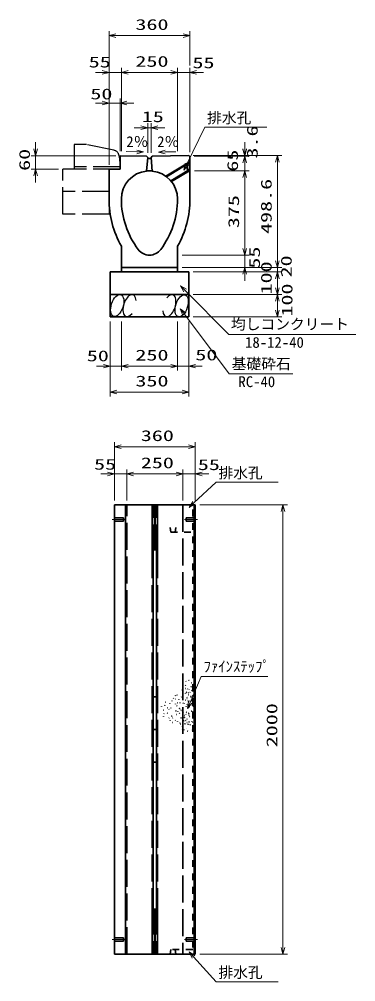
# Model space of a CAD drawing. Units: millimetres on the paper. Extents: x 15 to 1224, y 2 to 859.
# Drawn here: x 397.8 to 472.6, y 453.4 to 667.6 of the extents above; entities that cross this region are included whole.
import ezdxf
from ezdxf.enums import TextEntityAlignment as Align

# ---------------------------------------------------------------- set-up
doc = ezdxf.new("R2010")
doc.units = ezdxf.units.MM
for name, pattern in [('DASHED', [7.5, 6, -1.5]), ('USER1', [18.5, 12, -1.5, 3.5, -1.5]), ('USER2', [3, 1.5, -1.5])]:
    doc.linetypes.add(name, pattern=pattern)
for name, color, linetype, lineweight in [('D-BMK（構造物基準線）', 2, 'USER1', 18), ('D-STR-DIM（寸法）', 7, 'Continuous', 13), ('D-STR-HTXT(均しCON-旗)', 7, 'Continuous', 13), ('D-STR-HTXT(基礎砕石-旗)', 7, 'Continuous', 13), ('D-STR-HTXT（WS-旗）', 7, 'Continuous', 13), ('D-STR-HTXT（旗上げ）', 7, 'Continuous', 13), ('D-STR-STRF(グリ)', 7, 'Continuous', 25), ('D-STR-STRF(歩車)', 7, 'DASHED', 25), ('D-STR（構造物WS）', 1, 'Continuous', 35), ('D-STR（構造物）', 1, 'Continuous', 35)]:
    doc.layers.add(name, color=color, linetype=linetype, lineweight=lineweight)
doc.styles.add('ＭＳ ゴシック', font='')
doc.styles.get('ＭＳ ゴシック').set_extended_font_data('MS Gothic')

# ---------------------------------------------------------------- blocks, each defined once
blk = doc.blocks.new('_Open30')
at = {"color": 7, "linetype": 'Continuous', "lineweight": 13}
for p, q in [((-1, 0.2679), (0, 0)), ((0, 0), (-1, -0.2679)), ((0, 0), (-1, 0))]:
    blk.add_line(p, q, dxfattribs=at)

msp = doc.modelspace()

# ---------------------------------------------------------------- linework, layer by layer
at = {"layer": 'D-BMK（構造物基準線）'}
for p, q in [((418.466, 556.26), (421.316, 556.26)), ((437.39, 556.26), (434.541, 556.26)), ((418.466, 462.76), (421.316, 462.76)), ((437.39, 462.76), (434.541, 462.76))]:
    msp.add_line(p, q, dxfattribs=at)
at = {"layer": 'D-STR-DIM（寸法）'}
for p, q in [((417.729, 656.766), (417.729, 664.975)), ((435.729, 657.284), (435.729, 664.975)), ((419.229, 663.975), (434.229, 663.975)), ((416.229, 655.766), (414.729, 655.766)), ((417.729, 635.234), (417.729, 656.766)), ((417.729, 655.766), (420.479, 655.766)), ((420.479, 638.229), (420.479, 656.766)), ((420.479, 638.229), (420.479, 656.766)), ((421.979, 655.766), (423.479, 655.766)), ((421.979, 655.766), (431.479, 655.766)), ((431.479, 655.766), (429.979, 655.766)), ((432.979, 638.229), (432.979, 656.766)), ((432.979, 638.229), (432.979, 656.766)), ((432.979, 655.766), (435.729, 655.766)), ((435.729, 638.034), (435.729, 656.766)), ((437.229, 655.766), (438.729, 655.766)), ((417.729, 635.234), (417.729, 649.957)), ((420.229, 638.234), (420.229, 649.957)), ((416.229, 648.957), (414.729, 648.957)), ((417.729, 648.957), (420.229, 648.957)), ((421.729, 648.957), (423.229, 648.957)), ((424.835, 643.454), (423.335, 643.454)), ((426.335, 637.86), (426.335, 644.454)), ((426.335, 643.454), (427.127, 643.454)), ((427.127, 637.844), (427.127, 644.454)), ((428.627, 643.454), (430.127, 643.454)), ((401.395, 638.734), (401.395, 640.234)), ((447.922, 638.776), (447.922, 640.276)), ((447.922, 638.616), (447.922, 640.116)), ((419.229, 637.234), (400.395, 637.234)), ((401.395, 634.234), (401.395, 637.234)), ((421.57, 638.137), (423.932, 638.09)), ((432.59, 638.119), (430.229, 638.072)), ((436.479, 637.279), (456.182, 637.279)), ((436.645, 637.116), (448.922, 637.116)), ((436.645, 637.116), (448.922, 637.116)), ((437.479, 637.276), (448.922, 637.276)), ((447.922, 637.116), (447.922, 637.276)), ((447.922, 633.861), (447.922, 637.116)), ((406.479, 634.234), (400.395, 634.234)), ((447.922, 635.616), (447.922, 634.116)), ((455.182, 613.854), (455.182, 635.779)), ((401.395, 632.734), (401.395, 631.234)), ((436.729, 633.861), (448.922, 633.861)), ((436.729, 633.861), (448.922, 633.861)), ((447.922, 616.604), (447.922, 632.361)), ((447.922, 632.361), (447.922, 630.861)), ((447.922, 616.604), (447.922, 618.104)), ((433.979, 615.104), (448.922, 615.104)), ((433.979, 615.104), (448.922, 615.104)), ((447.922, 612.354), (447.922, 615.104)), ((455.182, 613.854), (455.182, 615.354)), ((433.979, 612.354), (456.182, 612.354)), ((433.979, 612.354), (448.922, 612.354)), ((433.979, 612.354), (456.182, 612.354)), ((436.479, 611.354), (456.182, 611.354)), ((436.479, 611.354), (456.182, 611.354)), ((447.922, 610.854), (447.922, 609.354)), ((455.182, 611.354), (455.182, 612.354)), ((455.182, 607.854), (455.182, 609.854)), ((455.182, 609.854), (455.182, 608.354)), ((436.479, 606.354), (456.182, 606.354)), ((436.479, 606.354), (456.182, 606.354)), ((455.182, 602.854), (455.182, 604.854)), ((417.979, 600.354), (417.979, 589.387)), ((420.479, 600.354), (420.479, 589.387)), ((420.479, 600.354), (420.479, 589.387)), ((432.979, 600.354), (432.979, 589.387)), ((432.979, 600.354), (432.979, 589.387)), ((435.479, 600.354), (435.479, 589.387)), ((436.479, 601.354), (456.182, 601.354)), ((416.479, 590.387), (414.979, 590.387)), ((417.979, 590.387), (420.479, 590.387)), ((417.979, 589.387), (417.979, 583.613)), ((421.979, 590.387), (423.479, 590.387)), ((421.979, 590.387), (431.479, 590.387)), ((431.479, 590.387), (429.979, 590.387)), ((432.979, 590.387), (435.479, 590.387)), ((435.479, 589.387), (435.479, 583.613)), ((436.979, 590.387), (438.479, 590.387)), ((419.479, 584.613), (433.979, 584.613)), ((418.928, 567.406), (418.928, 573.457)), ((420.428, 572.457), (435.428, 572.457)), ((436.928, 567.437), (436.928, 573.457)), ((417.428, 566.406), (415.928, 566.406)), ((418.928, 560.51), (418.928, 567.406)), ((418.928, 566.406), (421.678, 566.406)), ((421.678, 560.562), (421.678, 567.406)), ((421.678, 560.51), (421.678, 567.406)), ((423.178, 566.406), (424.678, 566.406)), ((423.178, 566.406), (432.678, 566.406)), ((432.678, 566.406), (431.178, 566.406)), ((434.178, 560.51), (434.178, 567.406)), ((434.178, 560.546), (434.178, 567.406)), ((434.178, 566.406), (436.928, 566.406)), ((436.928, 560.48), (436.928, 567.406)), ((438.428, 566.406), (439.928, 566.406)), ((437.928, 559.51), (457.432, 559.51)), ((456.432, 461.01), (456.432, 558.01)), ((437.928, 459.51), (457.432, 459.51))]:
    msp.add_line(p, q, dxfattribs=at)
at = {"layer": 'D-STR-HTXT(均しCON-旗)'}
msp.add_lwpolyline([(472.627, 597.406), (444.419, 597.406), (434.696, 607.223)], dxfattribs=at)
at = {"layer": 'D-STR-HTXT(基礎砕石-旗)'}
msp.add_lwpolyline([(458.601, 588.657), (444.497, 588.657), (434.493, 601.983)], dxfattribs=at)
at = {"layer": 'D-STR-HTXT（WS-旗）'}
for points in [[(452.856, 643.589), (439.068, 643.589), (435.027, 635.378)], [(455.382, 564.556), (441.594, 564.556), (436.636, 559.967)], [(455.382, 453.361), (441.594, 453.361), (436.546, 458.894)]]:
    msp.add_lwpolyline(points, dxfattribs=at)
at = {"layer": 'D-STR-HTXT（旗上げ）'}
msp.add_lwpolyline([(453.101, 521.298), (438.271, 521.298), (435.772, 515.547)], dxfattribs=at)
at = {"layer": 'D-STR-STRF(グリ)'}
for centre, major_axis in [((419.555, 603.877), (0.79, 2.421)), ((433.904, 603.83), (-0.79, -2.421))]:
    msp.add_ellipse(centre, major_axis=major_axis, ratio=0.5139, dxfattribs=at)
for centre, major_axis in [((422.295, 603.877), (0.79, 2.421)), ((431.163, 603.83), (-0.79, -2.421))]:
    msp.add_ellipse(centre, major_axis=major_axis, ratio=0.5139, start_param=5.3575563, end_param=10.3750652, dxfattribs=at)
at = {"layer": 'D-STR-STRF(歩車)'}
for p, q in [((412.729, 639.734), (409.979, 639.734)), ((409.979, 639.734), (409.979, 634.234)), ((418.804, 638.459), (412.729, 639.734)), ((419.989, 637.141), (420.229, 634.734)), ((420.229, 634.234), (407.479, 634.234)), ((407.479, 624.234), (407.479, 634.234)), ((420.229, 634.734), (409.979, 634.734)), ((417.729, 634.234), (417.729, 624.234)), ((417.729, 629.234), (407.479, 629.234)), ((417.729, 624.234), (407.479, 624.234))]:
    msp.add_line(p, q, dxfattribs=at)
msp.add_arc((418.496, 636.991), 1.5, 5.71077, 78.15158, dxfattribs=at)
at = {"layer": 'D-STR（構造物WS）'}
for p, q in [((435.571, 635.767), (430.398, 632.663)), ((430.528, 632.566), (435.154, 635.342)), ((435.654, 634.184), (431.471, 631.674)), ((435.654, 635.684), (435.154, 635.384)), ((435.154, 635.384), (435.154, 634.184)), ((435.154, 634.184), (435.654, 634.184)), ((435.654, 635.684), (435.407, 635.931)), ((435.654, 633.884), (435.654, 635.684)), ((431.632, 631.479), (435.654, 633.892)), ((435.351, 633.709), (435.654, 633.884))]:
    msp.add_line(p, q, dxfattribs=at)
at = {"layer": 'D-STR（構造物WS）', "linetype": 'USER2'}
for p, q in [((436.353, 558.46), (436.353, 460.56)), ((431.456, 553.46), (431.318, 554.51)), ((431.456, 553.46), (436.353, 553.46)), ((432.589, 554.51), (432.46, 553.46)), ((431.456, 460.56), (431.318, 459.51)), ((436.353, 460.56), (431.456, 460.56)), ((432.589, 459.51), (432.46, 460.56))]:
    msp.add_line(p, q, dxfattribs=at)
at = {"layer": 'D-STR（構造物）'}
for p, q in [((426.103, 637.116), (420.229, 637.234)), ((420.229, 634.234), (420.229, 637.234)), ((426.103, 637.116), (426.334, 636.862)), ((426.334, 636.862), (426.104, 633.822)), ((427.355, 637.116), (427.124, 636.862)), ((427.124, 636.862), (427.354, 633.822)), ((435.479, 637.279), (427.355, 637.116)), ((435.479, 637.279), (435.729, 637.034)), ((435.729, 637.034), (435.729, 627.604)), ((417.729, 634.234), (417.729, 627.604)), ((420.229, 634.234), (417.729, 634.234)), ((420.479, 611.354), (420.479, 617.083)), ((432.979, 611.354), (432.979, 617.083)), ((417.979, 611.354), (435.479, 611.354)), ((417.979, 601.354), (417.979, 611.354)), ((420.479, 612.354), (432.979, 612.354)), ((435.479, 601.354), (435.479, 611.354)), ((417.979, 606.354), (435.479, 606.354)), ((417.979, 601.354), (435.479, 601.354)), ((418.928, 459.51), (418.928, 559.51)), ((418.928, 559.51), (436.928, 559.51)), ((421.428, 459.51), (421.428, 559.51)), ((427.303, 549.161), (427.303, 559.51)), ((427.303, 549.161), (427.303, 559.51)), ((427.803, 559.51), (427.928, 549.536)), ((428.053, 559.51), (427.928, 549.536)), ((428.553, 549.161), (428.553, 559.51)), ((436.678, 559.51), (436.678, 459.51)), ((436.928, 559.51), (436.928, 459.51)), ((427.553, 549.161), (427.553, 469.858)), ((428.303, 549.161), (428.303, 469.858)), ((434.696, 519.387), (434.749, 519.334)), ((434.79, 518.664), (434.725, 518.627)), ((434.749, 519.334), (434.802, 519.387)), ((434.81, 520.241), (434.883, 520.222)), ((435.176, 518.514), (435.103, 518.527)), ((435.436, 520.417), (435.493, 520.465)), ((435.493, 520.465), (435.542, 520.407)), ((435.515, 518.443), (435.541, 518.514)), ((435.995, 518.978), (435.923, 518.959)), ((435.976, 519.051), (435.995, 518.978)), ((436.011, 519.911), (436.086, 519.911)), ((436.359, 519.526), (436.412, 519.579)), ((436.412, 519.579), (436.465, 519.526)), ((428.553, 516.769), (427.303, 516.769)), ((432.024, 516.413), (432.044, 516.486)), ((432.497, 516.996), (432.444, 517.049)), ((432.497, 516.996), (432.55, 517.049)), ((432.913, 517.173), (432.875, 517.238)), ((433.878, 516.793), (433.821, 516.745)), ((434.042, 518.251), (434.036, 518.325)), ((434.063, 516.458), (434.125, 516.415)), ((434.125, 516.415), (434.082, 516.353)), ((434.33, 517.653), (434.26, 517.678)), ((434.743, 517.537), (434.775, 517.469)), ((434.96, 517.841), (434.898, 517.798)), ((434.96, 517.841), (435.003, 517.78)), ((435.07, 516.428), (435.145, 516.428)), ((435.089, 516.599), (435.076, 516.672)), ((435.393, 517.665), (435.455, 517.708)), ((435.502, 517.237), (435.427, 517.244)), ((435.455, 517.708), (435.498, 517.646)), ((435.724, 517.768), (435.792, 517.799)), ((435.846, 516.821), (435.798, 516.879)), ((435.957, 516.764), (435.895, 516.721)), ((436, 516.702), (435.957, 516.764)), ((436.112, 518.141), (436.125, 518.215)), ((436.125, 518.215), (436.199, 518.202)), ((436.248, 516.711), (436.175, 516.724)), ((436.235, 516.637), (436.248, 516.711)), ((436.239, 517.089), (436.277, 517.154)), ((436.277, 517.154), (436.342, 517.117)), ((436.307, 518.341), (436.368, 518.384)), ((436.368, 518.384), (436.411, 518.322)), ((429.432, 514.669), (429.412, 514.597)), ((430.115, 514.893), (430.057, 514.844)), ((430.163, 514.835), (430.115, 514.893)), ((430.272, 515.582), (430.197, 515.589)), ((430.708, 514.338), (430.633, 514.338)), ((431.237, 515.291), (431.243, 515.366)), ((431.455, 514.255), (431.487, 514.323)), ((431.715, 515.906), (431.79, 515.913)), ((432.472, 516.289), (432.537, 516.326)), ((432.491, 515.199), (432.522, 515.131)), ((432.766, 514.702), (432.823, 514.75)), ((432.823, 514.75), (432.871, 514.693)), ((432.98, 515.439), (432.905, 515.446)), ((433.289, 516.176), (433.263, 516.105)), ((433.341, 514.196), (433.416, 514.196)), ((433.416, 514.196), (433.416, 514.121)), ((433.54, 515.461), (433.472, 515.43)), ((433.54, 515.461), (433.508, 515.529)), ((434.227, 515.356), (434.179, 515.413)), ((434.479, 515.317), (434.415, 515.279)), ((434.442, 515.382), (434.479, 515.317)), ((434.706, 516.057), (434.78, 516.05)), ((434.92, 514.71), (434.883, 514.645)), ((435.084, 515.091), (435.156, 515.11)), ((435.156, 515.11), (435.137, 515.182)), ((435.314, 515.906), (435.242, 515.887)), ((435.343, 514.353), (435.33, 514.28)), ((435.477, 515.869), (435.538, 515.826)), ((435.538, 515.826), (435.495, 515.765)), ((435.597, 514.543), (435.536, 514.5)), ((435.597, 514.543), (435.64, 514.482)), ((436.158, 515.914), (436.232, 515.927)), ((436.288, 514.859), (436.214, 514.846)), ((436.232, 515.927), (436.245, 515.853)), ((436.301, 514.785), (436.288, 514.859)), ((436.53, 514.688), (436.468, 514.731)), ((436.487, 514.627), (436.53, 514.688)), ((429.849, 512.437), (429.829, 512.365)), ((429.884, 513.793), (429.959, 513.793)), ((429.988, 513.075), (429.931, 513.027)), ((430.653, 513.087), (430.718, 513.125)), ((430.718, 513.125), (430.68, 513.19)), ((431.086, 513.954), (431.033, 514.007)), ((431.093, 512.127), (431.068, 512.057)), ((431.547, 512.592), (431.528, 512.664)), ((431.732, 512.504), (431.667, 512.467)), ((431.732, 512.504), (431.769, 512.439)), ((431.856, 512.035), (431.909, 512.088)), ((432.592, 513.65), (432.592, 513.575)), ((432.667, 513.65), (432.592, 513.65)), ((432.729, 512.88), (432.799, 512.854)), ((433.06, 513.523), (433.041, 513.596)), ((433.443, 513.131), (433.375, 513.099)), ((433.475, 513.063), (433.443, 513.131)), ((433.742, 513.864), (433.689, 513.811)), ((433.774, 512.114), (433.706, 512.082)), ((433.805, 512.046), (433.774, 512.114)), ((434.021, 513.629), (433.963, 513.581)), ((434.021, 513.629), (434.069, 513.571)), ((434.206, 513.293), (434.267, 513.25)), ((434.267, 513.25), (434.224, 513.189)), ((434.546, 512.214), (434.474, 512.195)), ((434.601, 512.663), (434.526, 512.663)), ((434.527, 512.287), (434.546, 512.214)), ((434.923, 512.886), (434.848, 512.892)), ((434.91, 513.3), (434.968, 513.348)), ((434.968, 513.348), (434.92, 513.406)), ((435.457, 512.742), (435.384, 512.722)), ((435.477, 513.115), (435.405, 513.135)), ((435.476, 512.669), (435.457, 512.742)), ((435.458, 513.043), (435.477, 513.115)), ((435.643, 512.384), (435.7, 512.432)), ((435.7, 512.432), (435.652, 512.49)), ((436.038, 513.556), (436.099, 513.599)), ((436.099, 513.599), (436.142, 513.537)), ((436.391, 513.547), (436.378, 513.473)), ((436.396, 512.35), (436.39, 512.275)), ((431.313, 511.481), (431.344, 511.413)), ((431.836, 511.057), (431.893, 511.105)), ((431.893, 511.105), (431.941, 511.047)), ((432.472, 511.543), (432.491, 511.616)), ((432.992, 511.381), (432.998, 511.306)), ((433.517, 511.009), (433.517, 510.934)), ((433.633, 510.716), (433.58, 510.663)), ((434.063, 510.186), (433.988, 510.186)), ((434.052, 512.012), (434.026, 511.941)), ((434.063, 510.261), (434.063, 510.186)), ((434.394, 511.462), (434.321, 511.481)), ((434.374, 511.389), (434.394, 511.462)), ((434.617, 510.779), (434.56, 510.73)), ((434.617, 510.779), (434.569, 510.836)), ((434.707, 510.704), (434.707, 510.779)), ((434.814, 511.514), (434.761, 511.567)), ((434.761, 511.461), (434.814, 511.514)), ((435.131, 511.06), (435.063, 511.092)), ((435.071, 511.839), (435.146, 511.839)), ((435.238, 510.703), (435.313, 510.696)), ((435.313, 510.696), (435.306, 510.621)), ((435.583, 511.231), (435.511, 511.251)), ((435.583, 511.231), (435.564, 511.159)), ((435.807, 510.548), (435.749, 510.5)), ((435.758, 510.606), (435.807, 510.548)), ((436.167, 511.229), (436.174, 511.304)), ((436.364, 511.076), (436.315, 511.134)), ((436.496, 510.391), (436.503, 510.466)), ((427.553, 509.51), (428.303, 509.51)), ((434.047, 509.407), (434.016, 509.339)), ((434.412, 509.423), (434.359, 509.476)), ((434.359, 509.37), (434.412, 509.423)), ((434.868, 509.683), (434.921, 509.63)), ((435.169, 509.208), (435.237, 509.176)), ((435.237, 509.176), (435.205, 509.108)), ((436.274, 509.345), (436.28, 509.42)), ((436.412, 509.144), (436.47, 509.192)), ((436.47, 509.192), (436.422, 509.25)), ((427.303, 502.251), (428.553, 502.251)), ((427.303, 469.858), (427.303, 459.51)), ((427.803, 459.51), (427.928, 469.483)), ((427.803, 459.51), (427.928, 469.483)), ((428.053, 459.51), (427.928, 469.483)), ((428.053, 459.51), (427.928, 469.483)), ((428.553, 469.858), (428.553, 459.51)), ((436.928, 459.51), (418.928, 459.51))]:
    msp.add_line(p, q, dxfattribs=at)
at = {"layer": 'D-STR（構造物）', "linetype": 'DASHED'}
for p, q in [((426.585, 636.612), (426.73, 636.612)), ((426.875, 636.612), (426.73, 636.612)), ((421.678, 459.51), (421.678, 559.51)), ((427.553, 549.161), (427.553, 559.51)), ((428.303, 549.161), (428.303, 559.51)), ((434.178, 559.51), (434.178, 459.51)), ((418.928, 556.61), (420.928, 556.61)), ((418.928, 555.91), (420.928, 555.91)), ((420.928, 555.91), (420.928, 556.61)), ((434.928, 555.91), (434.928, 556.61)), ((436.928, 556.61), (434.928, 556.61)), ((436.928, 555.91), (434.928, 555.91)), ((427.303, 549.161), (427.303, 469.858)), ((428.553, 549.161), (428.553, 469.858)), ((427.553, 469.858), (427.553, 459.51)), ((428.303, 469.858), (428.303, 459.51)), ((418.928, 463.11), (420.928, 463.11)), ((420.928, 463.11), (420.928, 462.41)), ((436.928, 463.11), (434.928, 463.11)), ((434.928, 463.11), (434.928, 462.41)), ((418.928, 462.41), (420.928, 462.41)), ((436.928, 462.41), (434.928, 462.41))]:
    msp.add_line(p, q, dxfattribs=at)
for centre, radius, start, end in [((426.583, 636.862), 0.25, 179.93762, 270), ((426.877, 636.862), 0.25, 270, 0.06238), ((426.728, 628.851), 5.011, 82.82494, 97.15522), ((427.928, 549.161), 0.625, 0, 180), ((427.928, 469.858), 0.625, 180, 0)]:
    msp.add_arc(centre, radius, start, end, dxfattribs=at)
at = {"layer": 'D-STR（構造物）'}
for centre, radius, start, end in [((426.729, 627.604), 6.25, 95.73924, 180), ((426.746, 627.619), 6.233, 359.8589, 84.4035), ((439.229, 627.604), 21.5, 180, 209.2972), ((439.229, 627.604), 18.75, 180, 216.86989), ((414.229, 627.604), 18.75, 323.13008, 0), ((414.229, 627.604), 21.5, 330.70277, 0), ((426.729, 618.229), 3.125, 216.86989, 323.13008), ((427.928, 549.161), 0.375, 0, 180), ((427.928, 469.858), 0.375, 180, 0)]:
    msp.add_arc(centre, radius, start, end, dxfattribs=at)

# ---------------------------------------------------------------- block references
at = {"layer": 'D-STR-DIM（寸法）', "xscale": 1.5, "yscale": 1.5}
for p, rotation in [((417.729, 663.975), 180), ((420.479, 655.766), 180), ((420.479, 655.766), 180), ((435.729, 655.766), 180), ((420.229, 648.957), 180), ((427.127, 643.454), 180), ((401.395, 637.234), 270), ((425.431, 638.06), 358.85424), ((428.729, 638.042), 181.14576), ((447.922, 637.276), 270), ((447.922, 637.116), 270), ((447.922, 637.116), 90), ((455.182, 637.279), 90), ((401.395, 634.234), 90), ((447.922, 633.861), 90), ((447.922, 633.861), 90), ((447.922, 615.104), 270), ((447.922, 615.104), 270), ((455.182, 612.354), 270), ((455.182, 612.354), 270), ((447.922, 612.354), 90), ((455.182, 611.354), 90), ((455.182, 611.354), 90), ((455.182, 606.354), 270), ((455.182, 606.354), 90), ((455.182, 601.354), 270), ((420.479, 590.387), 180), ((420.479, 590.387), 180), ((435.479, 590.387), 180), ((417.979, 584.613), 180), ((418.928, 572.457), 180), ((421.678, 566.406), 180), ((421.678, 566.406), 180), ((436.928, 566.406), 180), ((456.432, 559.51), 90), ((456.432, 459.51), 270)]:
    msp.add_blockref('_Open30', p, dxfattribs=dict(at, rotation=rotation))
for p in [(435.729, 663.975), (417.729, 655.766), (432.979, 655.766), (432.979, 655.766), (417.729, 648.957), (426.335, 643.454), (417.979, 590.387), (432.979, 590.387), (432.979, 590.387), (435.479, 584.613), (436.928, 572.457), (418.928, 566.406), (434.178, 566.406), (434.178, 566.406)]:
    msp.add_blockref('_Open30', p, dxfattribs=at)
at = {"layer": 'D-STR-HTXT(均しCON-旗)', "xscale": 1.5, "yscale": 1.5, "rotation": 134.72505}
msp.add_blockref('_Open30', (433.641, 608.289), dxfattribs=at)
at = {"layer": 'D-STR-HTXT(基礎砕石-旗)', "xscale": 1.5, "yscale": 1.5, "rotation": 126.89552}
msp.add_blockref('_Open30', (433.593, 603.182), dxfattribs=at)
at = {"layer": 'D-STR-HTXT（WS-旗）', "xscale": 1.5, "yscale": 1.5}
for p, rotation in [((434.365, 634.032), 243.798), ((435.535, 558.948), 222.78711), ((435.535, 460.002), 132.37661)]:
    msp.add_blockref('_Open30', p, dxfattribs=dict(at, rotation=rotation))
at = {"layer": 'D-STR-HTXT（旗上げ）', "xscale": 1.5, "yscale": 1.5, "rotation": 246.50838}
msp.add_blockref('_Open30', (435.174, 514.171), dxfattribs=at)

# ---------------------------------------------------------------- texts
at = {"layer": 'D-STR-DIM（寸法）', "style": 'ＭＳ ゴシック', "width": 1.5}
for s, p in [('360', (423.604, 664.512)), ('55', (413.21, 656.16)), ('250', (423.604, 656.304)), ('55', (436.294, 655.989)), ('50', (413.578, 649.059)), ('15', (425.018, 643.991)), ('50', (412.782, 590.754)), ('250', (423.604, 590.924)), ('50', (436.931, 590.961)), ('350', (423.604, 585.151)), ('360', (424.803, 572.994)), ('250', (424.803, 566.944)), ('55', (414.409, 566.625)), ('55', (437.493, 566.53))]:
    msp.add_text(s, height=2.405, dxfattribs=at).set_placement(p, align=Align.BOTTOM_LEFT)
for s, p in [('3.6', (451.534, 636.613)), ('60', (400.857, 633.859)), ('65', (447.155, 633.682)), ('498.6', (454.644, 619.816)), ('375', (447.384, 621.103)), ('55', (452.03, 612.096)), ('100', (454.644, 606.354)), ('20', (459.096, 610.135)), ('100', (459.268, 601.421)), ('2000', (455.894, 505.551))]:
    msp.add_text(s, height=2.405, rotation=90, dxfattribs=at).set_placement(p, align=Align.BOTTOM_LEFT)
at = {"layer": 'D-STR-DIM（寸法）', "style": 'ＭＳ ゴシック'}
for rotation, p in [(0.01, (421.578, 638.435)), (359.99, (428.446, 638.431))]:
    msp.add_text('2％', height=2.405, rotation=rotation, dxfattribs=at).set_placement(p, align=Align.BOTTOM_LEFT)
at = {"layer": 'D-STR-HTXT(均しCON-旗)', "style": 'ＭＳ ゴシック'}
for s, p in [('均しコンクリート', (444.866, 597.817)), ('18-12-40', (448, 593.755))]:
    msp.add_text(s, height=2.405, dxfattribs=at).set_placement(p, align=Align.BOTTOM_LEFT)
at = {"layer": 'D-STR-HTXT(基礎砕石-旗)', "style": 'ＭＳ ゴシック'}
for s, p in [('基礎砕石', (445.033, 588.991)), ('RC-40', (446.521, 585.006))]:
    msp.add_text(s, height=2.405, dxfattribs=at).set_placement(p, align=Align.BOTTOM_LEFT)
at = {"layer": 'D-STR-HTXT（WS-旗）', "style": 'ＭＳ ゴシック'}
for p in [(439.548, 643.741), (442.074, 564.708), (442.074, 453.513)]:
    msp.add_text('排水孔', height=2.405, dxfattribs=at).set_placement(p, align=Align.BOTTOM_LEFT)
at = {"layer": 'D-STR-HTXT（旗上げ）', "style": 'ＭＳ ゴシック'}
msp.add_text('ﾌｧｲﾝｽﾃｯﾌﾟ', height=2.405, dxfattribs=at).set_placement((438.751, 521.622), align=Align.BOTTOM_LEFT)

doc.saveas('drawing.dxf')
